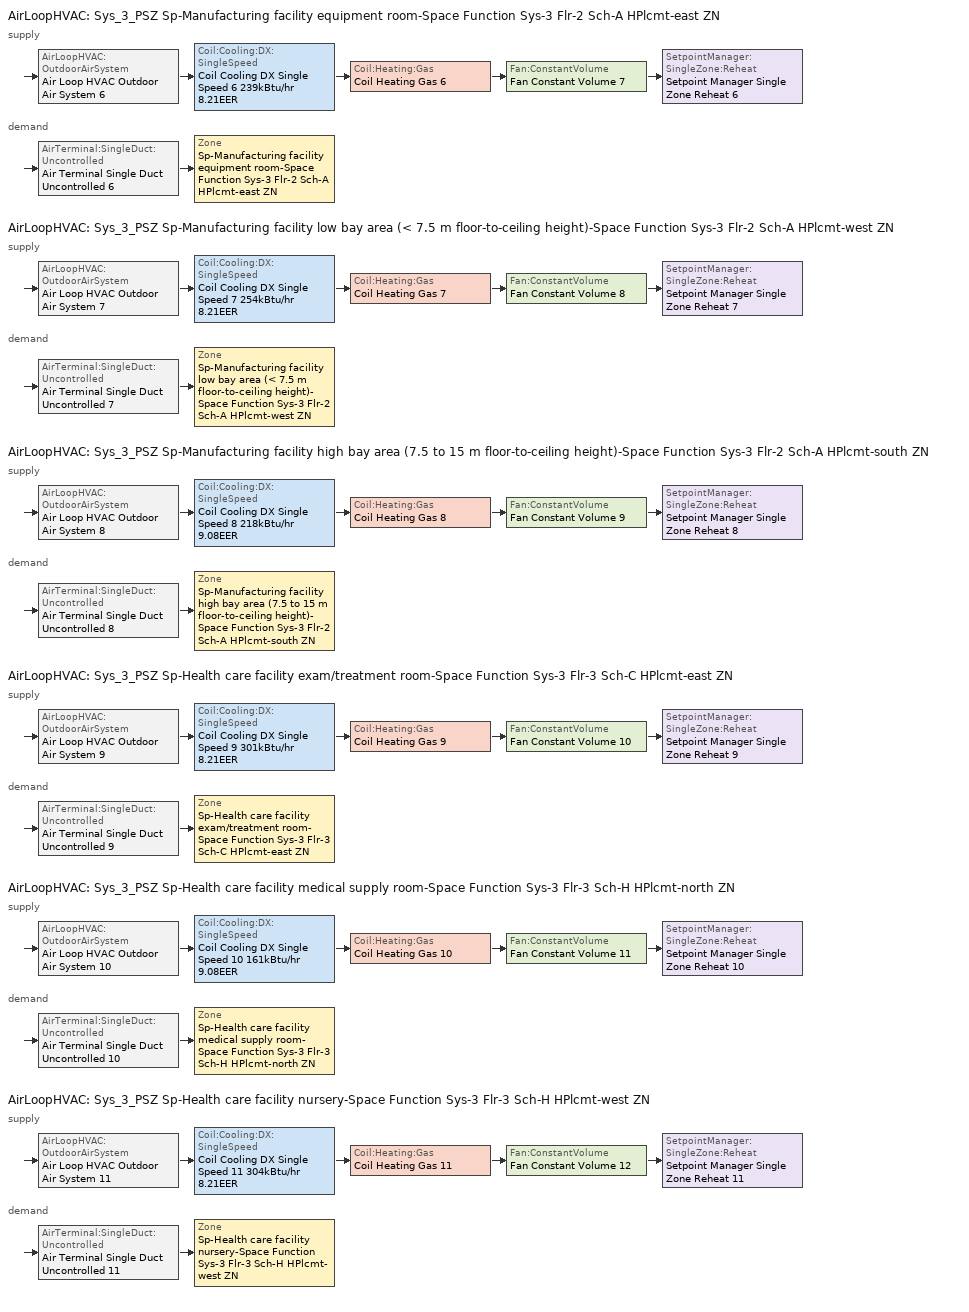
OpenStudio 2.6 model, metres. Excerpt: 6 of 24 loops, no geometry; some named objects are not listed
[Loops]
AirLoopHVAC 'Sys_3_PSZ Sp-Manufacturing facility equipment room-Space Function Sys-3 Flr-2 Sch-A HPlcmt-east ZN'
 supply: AirLoopHVAC:OutdoorAirSystem 'Air Loop HVAC Outdoor Air System 6' > Coil:Cooling:DX:SingleSpeed 'Coil Cooling DX Single Speed 6 239kBtu/hr 8.21EER' > Coil:Heating:Gas 'Coil Heating Gas 6' > Fan:ConstantVolume 'Fan Constant Volume 7' > SetpointManager:SingleZone:Reheat 'Setpoint Manager Single Zone Reheat 6'
 demand: AirTerminal:SingleDuct:Uncontrolled 'Air Terminal Single Duct Uncontrolled 6' > Zone 'Sp-Manufacturing facility equipment room-Space Function Sys-3 Flr-2 Sch-A HPlcmt-east ZN'
AirLoopHVAC 'Sys_3_PSZ Sp-Manufacturing facility low bay area (< 7.5 m floor-to-ceiling height)-Space Function Sys-3 Flr-2 Sch-A HPlcmt-west ZN'
 supply: AirLoopHVAC:OutdoorAirSystem 'Air Loop HVAC Outdoor Air System 7' > Coil:Cooling:DX:SingleSpeed 'Coil Cooling DX Single Speed 7 254kBtu/hr 8.21EER' > Coil:Heating:Gas 'Coil Heating Gas 7' > Fan:ConstantVolume 'Fan Constant Volume 8' > SetpointManager:SingleZone:Reheat 'Setpoint Manager Single Zone Reheat 7'
 demand: AirTerminal:SingleDuct:Uncontrolled 'Air Terminal Single Duct Uncontrolled 7' > Zone 'Sp-Manufacturing facility low bay area (< 7.5 m floor-to-ceiling height)-Space Function Sys-3 Flr-2 Sch-A HPlcmt-west ZN'
AirLoopHVAC 'Sys_3_PSZ Sp-Manufacturing facility high bay area (7.5 to 15 m floor-to-ceiling height)-Space Function Sys-3 Flr-2 Sch-A HPlcmt-south ZN'
 supply: AirLoopHVAC:OutdoorAirSystem 'Air Loop HVAC Outdoor Air System 8' > Coil:Cooling:DX:SingleSpeed 'Coil Cooling DX Single Speed 8 218kBtu/hr 9.08EER' > Coil:Heating:Gas 'Coil Heating Gas 8' > Fan:ConstantVolume 'Fan Constant Volume 9' > SetpointManager:SingleZone:Reheat 'Setpoint Manager Single Zone Reheat 8'
 demand: AirTerminal:SingleDuct:Uncontrolled 'Air Terminal Single Duct Uncontrolled 8' > Zone 'Sp-Manufacturing facility high bay area (7.5 to 15 m floor-to-ceiling height)-Space Function Sys-3 Flr-2 Sch-A HPlcmt-south ZN'
AirLoopHVAC 'Sys_3_PSZ Sp-Health care facility exam/treatment room-Space Function Sys-3 Flr-3 Sch-C HPlcmt-east ZN'
 supply: AirLoopHVAC:OutdoorAirSystem 'Air Loop HVAC Outdoor Air System 9' > Coil:Cooling:DX:SingleSpeed 'Coil Cooling DX Single Speed 9 301kBtu/hr 8.21EER' > Coil:Heating:Gas 'Coil Heating Gas 9' > Fan:ConstantVolume 'Fan Constant Volume 10' > SetpointManager:SingleZone:Reheat 'Setpoint Manager Single Zone Reheat 9'
 demand: AirTerminal:SingleDuct:Uncontrolled 'Air Terminal Single Duct Uncontrolled 9' > Zone 'Sp-Health care facility exam/treatment room-Space Function Sys-3 Flr-3 Sch-C HPlcmt-east ZN'
AirLoopHVAC 'Sys_3_PSZ Sp-Health care facility medical supply room-Space Function Sys-3 Flr-3 Sch-H HPlcmt-north ZN'
 supply: AirLoopHVAC:OutdoorAirSystem 'Air Loop HVAC Outdoor Air System 10' > Coil:Cooling:DX:SingleSpeed 'Coil Cooling DX Single Speed 10 161kBtu/hr 9.08EER' > Coil:Heating:Gas 'Coil Heating Gas 10' > Fan:ConstantVolume 'Fan Constant Volume 11' > SetpointManager:SingleZone:Reheat 'Setpoint Manager Single Zone Reheat 10'
 demand: AirTerminal:SingleDuct:Uncontrolled 'Air Terminal Single Duct Uncontrolled 10' > Zone 'Sp-Health care facility medical supply room-Space Function Sys-3 Flr-3 Sch-H HPlcmt-north ZN'
AirLoopHVAC 'Sys_3_PSZ Sp-Health care facility nursery-Space Function Sys-3 Flr-3 Sch-H HPlcmt-west ZN'
 supply: AirLoopHVAC:OutdoorAirSystem 'Air Loop HVAC Outdoor Air System 11' > Coil:Cooling:DX:SingleSpeed 'Coil Cooling DX Single Speed 11 304kBtu/hr 8.21EER' > Coil:Heating:Gas 'Coil Heating Gas 11' > Fan:ConstantVolume 'Fan Constant Volume 12' > SetpointManager:SingleZone:Reheat 'Setpoint Manager Single Zone Reheat 11'
 demand: AirTerminal:SingleDuct:Uncontrolled 'Air Terminal Single Duct Uncontrolled 11' > Zone 'Sp-Health care facility nursery-Space Function Sys-3 Flr-3 Sch-H HPlcmt-west ZN'
[Sizing:Zone] Zone Cooling Design Supply Air Temperature Input Method=SupplyAirTemperature; Zone Cooling Design Supply Air Temperature {C}=13; Zone Cooling Design Supply Air Temperature Difference {deltaC}=11.11; Zone Heating Design Supply Air Temperature Input Method=SupplyAirTemperature; Zone Heating Design Supply Air Temperature {C}=43; Zone Heating Design Supply Air Temperature Difference {deltaC}=11.11; Zone Cooling Design Supply Air Humidity Ratio {kg-H2O/kg-air}=0.0085; Zone Heating Design Supply Air Humidity Ratio {kg-H2O/kg-air}=0.008; Zone Heating Sizing Factor=1.3; Zone Cooling Sizing Factor=1.1; Cooling Design Air Flow Method=DesignDay; Heating Design Air Flow Method=DesignDay; Account for Dedicated Outdoor Air System=No; Dedicated Outdoor Air System Control Strategy=NeutralSupplyAir; Dedicated Outdoor Air Low Setpoint Temperature for Design {C}=autosize; Dedicated Outdoor Air High Setpoint Temperature for Design {C}=autosize
Sp-Manufacturing facility equipment room-Space Function Sys-3 Flr-2 Sch-A HPlcmt-east ZN; Sp-Manufacturing facility low bay area (< 7.5 m floor-to-ceiling height)-Space Function Sys-3 Flr-2 Sch-A HPlcmt-west ZN; Sp-Manufacturing facility high bay area (7.5 to 15 m floor-to-ceiling height)-Space Function Sys-3 Flr-2 Sch-A HPlcmt-south ZN; Sp-Health care facility exam/treatment room-Space Function Sys-3 Flr-3 Sch-C HPlcmt-east ZN; Sp-Health care facility medical supply room-Space Function Sys-3 Flr-3 Sch-H HPlcmt-north ZN; Sp-Health care facility nursery-Space Function Sys-3 Flr-3 Sch-H HPlcmt-west ZN
[Zone equipment]
Sp-Manufacturing facility equipment room-Space Function Sys-3 Flr-2 Sch-A HPlcmt-east ZN: Air Terminal Single Duct Uncontrolled 6, Zone HVAC Baseboard Convective Water 5
Sp-Manufacturing facility low bay area (< 7.5 m floor-to-ceiling height)-Space Function Sys-3 Flr-2 Sch-A HPlcmt-west ZN: Air Terminal Single Duct Uncontrolled 7, Zone HVAC Baseboard Convective Water 6
Sp-Manufacturing facility high bay area (7.5 to 15 m floor-to-ceiling height)-Space Function Sys-3 Flr-2 Sch-A HPlcmt-south ZN: Air Terminal Single Duct Uncontrolled 8, Zone HVAC Baseboard Convective Water 7
Sp-Health care facility exam/treatment room-Space Function Sys-3 Flr-3 Sch-C HPlcmt-east ZN: Air Terminal Single Duct Uncontrolled 9, Zone HVAC Baseboard Convective Water 8
Sp-Health care facility medical supply room-Space Function Sys-3 Flr-3 Sch-H HPlcmt-north ZN: Air Terminal Single Duct Uncontrolled 10, Zone HVAC Baseboard Convective Water 9
Sp-Health care facility nursery-Space Function Sys-3 Flr-3 Sch-H HPlcmt-west ZN: Air Terminal Single Duct Uncontrolled 11, Zone HVAC Baseboard Convective Water 10
[AirLoopHVAC] Design Supply Air Flow Rate {m3/s}=AutoSize
Name | Availability Schedule
Sys_3_PSZ Sp-Manufacturing facility equipment room-Space Function Sys-3 Flr-2 Sch-A HPlcmt-east ZN | Sys_3_PSZ Sp-Manufacturing facility equipment room-Space Function Sys-3 Flr-2 Sch-A HPlcmt-east ZN Occ Sch
Sys_3_PSZ Sp-Manufacturing facility low bay area (< 7.5 m floor-to-ceiling height)-Space Function Sys-3 Flr-2 Sch-A HPlcmt-west ZN | Sys_3_PSZ Sp-Manufacturing facility low bay area (< 7.5 m floor-to-ceiling height)-Space Function Sys-3 Flr-2 Sch-A HPlcmt-west ZN Occ Sch
Sys_3_PSZ Sp-Manufacturing facility high bay area (7.5 to 15 m floor-to-ceiling height)-Space Function Sys-3 Flr-2 Sch-A HPlcmt-south ZN | Sys_3_PSZ Sp-Manufacturing facility high bay area (7.5 to 15 m floor-to-ceiling height)-Space Function Sys-3 Flr-2 Sch-A HPlcmt-south ZN Occ Sch
Sys_3_PSZ Sp-Health care facility exam/treatment room-Space Function Sys-3 Flr-3 Sch-C HPlcmt-east ZN | Sys_3_PSZ Sp-Health care facility exam/treatment room-Space Function Sys-3 Flr-3 Sch-C HPlcmt-east ZN Occ Sch
Sys_3_PSZ Sp-Health care facility medical supply room-Space Function Sys-3 Flr-3 Sch-H HPlcmt-north ZN | Sys_3_PSZ Sp-Health care facility medical supply room-Space Function Sys-3 Flr-3 Sch-H HPlcmt-north ZN Occ Sch
Sys_3_PSZ Sp-Health care facility nursery-Space Function Sys-3 Flr-3 Sch-H HPlcmt-west ZN | Sys_3_PSZ Sp-Health care facility nursery-Space Function Sys-3 Flr-3 Sch-H HPlcmt-west ZN Occ Sch
[Sizing:System] Type of Load to Size On=Sensible; Design Outdoor Air Flow Rate {m3/s}=Autosize; Minimum System Air Flow Ratio=1; Preheat Design Temperature {C}=7; Preheat Design Humidity Ratio {kg-H2O/kg-Air}=0.008; Precool Design Temperature {C}=13; Precool Design Humidity Ratio {kg-H2O/kg-Air}=0.008; Central Cooling Design Supply Air Temperature {C}=13; Central Heating Design Supply Air Temperature {C}=43; Sizing Option=NonCoincident; 100% Outdoor Air in Cooling=No; 100% Outdoor Air in Heating=No; Central Cooling Design Supply Air Humidity Ratio {kg-H2O/kg-Air}=0.0085; Central Heating Design Supply Air Humidity Ratio {kg-H2O/kg-Air}=0.008; Cooling Design Air Flow Method=DesignDay; Cooling Design Air Flow Rate {m3/s}=0; Heating Design Air Flow Method=DesignDay; Heating Design Air Flow Rate {m3/s}=0; System Outdoor Air Method=ZoneSum; Zone Maximum Outdoor Air Fraction=1; Cooling Supply Air Flow Rate Per Floor Area {m3/s-m2}=0.00996765; Cooling Fraction of Autosized Cooling Supply Air Flow Rate=1; Cooling Supply Air Flow Rate Per Unit Cooling Capacity {m3/s-W}=3.94755e-05; Heating Supply Air Flow Rate Per Floor Area {m3/s-m2}=0.00996765; Heating Fraction of Autosized Heating Supply Air Flow Rate=1; Heating Fraction of Autosized Cooling Supply Air Flow Rate=1; Heating Supply Air Flow Rate Per Unit Heating Capacity {m3/s-W}=3.15882e-05; Cooling Design Capacity Method=CoolingDesignCapacity; Cooling Design Capacity {W}=autosize; Cooling Design Capacity Per Floor Area {W/m2}=234.7; Fraction of Autosized Cooling Design Capacity=1; Heating Design Capacity Method=HeatingDesignCapacity; Heating Design Capacity {W}=autosize; Heating Design Capacity Per Floor Area {W/m2}=157; Fraction of Autosized Heating Design Capacity=1; Central Cooling Capacity Control Method=OnOff
Sys_3_PSZ Sp-Manufacturing facility equipment room-Space Function Sys-3 Flr-2 Sch-A HPlcmt-east ZN; Sys_3_PSZ Sp-Manufacturing facility low bay area (< 7.5 m floor-to-ceiling height)-Space Function Sys-3 Flr-2 Sch-A HPlcmt-west ZN; Sys_3_PSZ Sp-Manufacturing facility high bay area (7.5 to 15 m floor-to-ceiling height)-Space Function Sys-3 Flr-2 Sch-A HPlcmt-south ZN; Sys_3_PSZ Sp-Health care facility exam/treatment room-Space Function Sys-3 Flr-3 Sch-C HPlcmt-east ZN; Sys_3_PSZ Sp-Health care facility medical supply room-Space Function Sys-3 Flr-3 Sch-H HPlcmt-north ZN; Sys_3_PSZ Sp-Health care facility nursery-Space Function Sys-3 Flr-3 Sch-H HPlcmt-west ZN
[Fan:ConstantVolume] Availability Schedule=Always On Discrete; Fan Efficiency=0.39975; Pressure Rise {Pa}=640; Maximum Flow Rate {m3/s}=AutoSize; Motor Efficiency=0.615
Fan Constant Volume 7; Fan Constant Volume 8; Fan Constant Volume 9; Fan Constant Volume 10; Fan Constant Volume 11; Fan Constant Volume 12
[Coil:Heating:Gas] Availability Schedule=Always On Discrete; Gas Burner Efficiency=0.81; Nominal Capacity {W}=AutoSize; Parasitic Electric Load {W}=0; Part Load Fraction Correlation Curve=FURNACE-EFFPLR-NECB2011; Parasitic Gas Load {W}=0
Coil Heating Gas 6; Coil Heating Gas 7; Coil Heating Gas 8; Coil Heating Gas 9; Coil Heating Gas 10; Coil Heating Gas 11
[Coil:Cooling:DX:SingleSpeed] Availability Schedule=Always On Discrete; Rated Total Cooling Capacity {W}=autosize; Rated Sensible Heat Ratio=autosize; Rated Air Flow Rate {m3/s}=autosize; Rated Evaporator Fan Power Per Volume Flow Rate {W/(m3/s)}=773.3; Total Cooling Capacity Function of Temperature Curve=DXCOOL-NECB2011-REF-CAPFT; Total Cooling Capacity Function of Flow Fraction Curve=DXCOOL-NECB2011-REF-CAPFFLOW; Energy Input Ratio Function of Temperature Curve=DXCOOL-NECB2011-REF-COOLEIRFT; Energy Input Ratio Function of Flow Fraction Curve=DXCOOL-NECB2011-REF-COOLEIRFFLOW; Part Load Fraction Correlation Curve=DXCOOL-NECB2011-REF-COOLPLFFPLR; Condenser Type=AirCooled; Evaporative Condenser Effectiveness=0; Evaporative Condenser Air Flow Rate {m3/s}=Autosize; Evaporative Condenser Pump Rated Power Consumption {W}=Autosize; Crankcase Heater Capacity {W}=0; Maximum Outdoor Dry-Bulb Temperature for Crankcase Heater Operation {C}=0; Basin Heater Capacity {W/K}=0; Basin Heater Setpoint Temperature {C}=10
Name | Rated COP {W/W}
Coil Cooling DX Single Speed 6 239kBtu/hr 8.21EER | 2.92897
Coil Cooling DX Single Speed 7 254kBtu/hr 8.21EER | 2.93821
Coil Cooling DX Single Speed 8 218kBtu/hr 9.08EER | 3.22443
Coil Cooling DX Single Speed 9 301kBtu/hr 8.21EER | 2.96854
Coil Cooling DX Single Speed 10 161kBtu/hr 9.08EER | 3.18394
Coil Cooling DX Single Speed 11 304kBtu/hr 8.21EER | 2.97081
[Controller:OutdoorAir] Minimum Outdoor Air Flow Rate {m3/s}=autosize; Maximum Outdoor Air Flow Rate {m3/s}=Autosize; Economizer Control Type=DifferentialEnthalpy; Economizer Control Action Type=ModulateFlow; Lockout Type=NoLockout; Minimum Limit Type=FixedMinimum; High Humidity Control=No; Heat Recovery Bypass Control Type=BypassWhenOAFlowGreaterThanMinimum
Name | Minimum Outdoor Air Schedule | Controller Mechanical Ventilation
Controller Outdoor Air 6 | Sys_3_PSZ Sp-Manufacturing facility equipment room-Space Function Sys-3 Flr-2 Sch-A HPlcmt-east ZN Occ Sch | Controller Mechanical Ventilation 6
Controller Outdoor Air 7 | Sys_3_PSZ Sp-Manufacturing facility low bay area (< 7.5 m floor-to-ceiling height)-Space Function Sys-3 Flr-2 Sch-A HPlcmt-west ZN Occ Sch | Controller Mechanical Ventilation 7
Controller Outdoor Air 8 | Sys_3_PSZ Sp-Manufacturing facility high bay area (7.5 to 15 m floor-to-ceiling height)-Space Function Sys-3 Flr-2 Sch-A HPlcmt-south ZN Occ Sch | Controller Mechanical Ventilation 8
Controller Outdoor Air 9 | Sys_3_PSZ Sp-Health care facility exam/treatment room-Space Function Sys-3 Flr-3 Sch-C HPlcmt-east ZN Occ Sch | Controller Mechanical Ventilation 9
Controller Outdoor Air 10 | Sys_3_PSZ Sp-Health care facility medical supply room-Space Function Sys-3 Flr-3 Sch-H HPlcmt-north ZN Occ Sch | Controller Mechanical Ventilation 10
Controller Outdoor Air 11 | Sys_3_PSZ Sp-Health care facility nursery-Space Function Sys-3 Flr-3 Sch-H HPlcmt-west ZN Occ Sch | Controller Mechanical Ventilation 11
[Controller:MechanicalVentilation] Availability Schedule=Always On Discrete; System Outdoor Air Method=ZoneSum
Controller Mechanical Ventilation 6; Controller Mechanical Ventilation 7; Controller Mechanical Ventilation 8; Controller Mechanical Ventilation 9; Controller Mechanical Ventilation 10; Controller Mechanical Ventilation 11
[AirLoopHVAC:OutdoorAirSystem]
Name | Controller
Air Loop HVAC Outdoor Air System 6 | Controller Outdoor Air 6
Air Loop HVAC Outdoor Air System 7 | Controller Outdoor Air 7
Air Loop HVAC Outdoor Air System 8 | Controller Outdoor Air 8
Air Loop HVAC Outdoor Air System 9 | Controller Outdoor Air 9
Air Loop HVAC Outdoor Air System 10 | Controller Outdoor Air 10
Air Loop HVAC Outdoor Air System 11 | Controller Outdoor Air 11
[SetpointManager:SingleZone:Reheat] Minimum Supply Air Temperature {C}=13; Maximum Supply Air Temperature {C}=43
Name | Control Zone
Setpoint Manager Single Zone Reheat 6 | Sp-Manufacturing facility equipment room-Space Function Sys-3 Flr-2 Sch-A HPlcmt-east ZN
Setpoint Manager Single Zone Reheat 7 | Sp-Manufacturing facility low bay area (< 7.5 m floor-to-ceiling height)-Space Function Sys-3 Flr-2 Sch-A HPlcmt-west ZN
Setpoint Manager Single Zone Reheat 8 | Sp-Manufacturing facility high bay area (7.5 to 15 m floor-to-ceiling height)-Space Function Sys-3 Flr-2 Sch-A HPlcmt-south ZN
Setpoint Manager Single Zone Reheat 9 | Sp-Health care facility exam/treatment room-Space Function Sys-3 Flr-3 Sch-C HPlcmt-east ZN
Setpoint Manager Single Zone Reheat 10 | Sp-Health care facility medical supply room-Space Function Sys-3 Flr-3 Sch-H HPlcmt-north ZN
Setpoint Manager Single Zone Reheat 11 | Sp-Health care facility nursery-Space Function Sys-3 Flr-3 Sch-H HPlcmt-west ZN
[AirTerminal:SingleDuct:Uncontrolled] Availability Schedule=Always On Discrete; Maximum Air Flow Rate {m3/s}=AutoSize
Air Terminal Single Duct Uncontrolled 6; Air Terminal Single Duct Uncontrolled 7; Air Terminal Single Duct Uncontrolled 8; Air Terminal Single Duct Uncontrolled 9; Air Terminal Single Duct Uncontrolled 10; Air Terminal Single Duct Uncontrolled 11
[HeatExchanger:AirToAir:SensibleAndLatent] Availability Schedule=Always On Discrete; Nominal Supply Air Flow Rate {m3/s}=autosize; Sensible Effectiveness at 100% Heating Air Flow=0.5; Latent Effectiveness at 100% Heating Air Flow=0.5; Sensible Effectiveness at 75% Heating Air Flow=0.5; Latent Effectiveness at 75% Heating Air Flow=0.5; Sensible Effectiveness at 100% Cooling Air Flow=0.5; Latent Effectiveness at 100% Cooling Air Flow=0.5; Sensible Effectiveness at 75% Cooling Air Flow=0.5; Latent Effectiveness at 75% Cooling Air Flow=0.5; Supply Air Outlet Temperature Control=Yes; Heat Exchanger Type=Rotary; Frost Control Type=ExhaustOnly; Threshold Temperature {C}=-23.3; Initial Defrost Time Fraction=0.167; Rate of Defrost Time Fraction Increase {1/K}=1.44; Economizer Lockout=Yes
Name | Nominal Electric Power {W}
Sys_3_PSZ Sp-Health care facility exam/treatment room-Space Function Sys-3 Flr-3 Sch-C HPlcmt-east ZN ERV; Sys_3_PSZ Sp-Health care facility medical supply room-Space Function Sys-3 Flr-3 Sch-H HPlcmt-north ZN ERV; Sys_3_PSZ Sp-Health care facility nursery-Space Function Sys-3 Flr-3 Sch-H HPlcmt-west ZN ERV; Sys_3_PSZ Sp-Health care facility nurses station-Space Function Sys-3 Flr-1 Sch-H HPlcmt-west ZN ERV; Sys_3_PSZ Sp-Health care facility patient room-Space Function Sys-3 Flr-1 Sch-H HPlcmt-north ZN ERV | 2100.26
Sys_3_PSZ Sp-Health care facility imaging room-Space Function Sys-3 Flr-4 Sch-H HPlcmt-core ZN ERV | 4150.51
Sys_3_PSZ Sp-Health care facility operating room-Space Function Sys-3 Flr-4 Sch-H HPlcmt-east ZN ERV; Sys_3_PSZ Sp-Health care facility recovery room-Space Function Sys-3 Flr-4 Sch-H HPlcmt-west ZN ERV | 6200.77
Sys_3_PSZ Sp-Health care facility physical therapy room-Space Function Sys-3 Flr-1 Sch-C HPlcmt-east ZN ERV | 3125.38
Sys_3_PSZ Sp-Manufacturing facility detailed manufacturing area-Space Function Sys-3 Flr-2 Sch-A HPlcmt-north ZN ERV; Sys_3_PSZ Sp-Manufacturing facility equipment room-Space Function Sys-3 Flr-2 Sch-A HPlcmt-east ZN ERV; Sys_3_PSZ Sp-Manufacturing facility extra high bay area (> 15 m floor-to-ceiling height)-Space Function Sys-3 Flr-4 Sch-A HPlcmt-south ZN ERV; Sys_3_PSZ Sp-Manufacturing facility high bay area (7.5 to 15 m floor-to-ceiling height)-Space Function Sys-3 Flr-2 Sch-A HPlcmt-south ZN ERV; Sys_3_PSZ Sp-Manufacturing facility low bay area (< 7.5 m floor-to-ceiling height)-Space Function Sys-3 Flr-2 Sch-A HPlcmt-west ZN ERV | 1758.55
Sys_6_VAV with Reheat ERV | 2760.89
Sys_6_VAV with Reheat 1 ERV | 9936.79
[SetpointManager:OutdoorAirPretreat] Minimum Setpoint Temperature {C}=-99; Maximum Setpoint Temperature {C}=99; Minimum Setpoint Humidity Ratio {kgWater/kgDryAir}=1e-05; Maximum Setpoint Humidity Ratio {kgWater/kgDryAir}=1
Setpoint Manager Outdoor Air Pretreat 1; Setpoint Manager Outdoor Air Pretreat 2; Setpoint Manager Outdoor Air Pretreat 3; Setpoint Manager Outdoor Air Pretreat 4; Setpoint Manager Outdoor Air Pretreat 5; Setpoint Manager Outdoor Air Pretreat 6; Setpoint Manager Outdoor Air Pretreat 7; Setpoint Manager Outdoor Air Pretreat 8; Setpoint Manager Outdoor Air Pretreat 9; Setpoint Manager Outdoor Air Pretreat 10; Setpoint Manager Outdoor Air Pretreat 11; Setpoint Manager Outdoor Air Pretreat 12; Setpoint Manager Outdoor Air Pretreat 13; Setpoint Manager Outdoor Air Pretreat 14; Setpoint Manager Outdoor Air Pretreat 15; Setpoint Manager Outdoor Air Pretreat 16; Setpoint Manager Outdoor Air Pretreat 17; Setpoint Manager Outdoor Air Pretreat 18
[AvailabilityManager:NightCycle] Control Type=CycleOnAny; Thermostat Tolerance {deltaC}=1; Cycling Run Time {s}=3600
Availability Manager Night Cycle 1; Availability Manager Night Cycle 2; Availability Manager Night Cycle 3; Availability Manager Night Cycle 4; Availability Manager Night Cycle 5; Availability Manager Night Cycle 6; Availability Manager Night Cycle 7; Availability Manager Night Cycle 8; Availability Manager Night Cycle 9; Availability Manager Night Cycle 10; Availability Manager Night Cycle 11; Availability Manager Night Cycle 12; Availability Manager Night Cycle 13; Availability Manager Night Cycle 14; Availability Manager Night Cycle 15; Availability Manager Night Cycle 16; Availability Manager Night Cycle 17; Availability Manager Night Cycle 18
[Schedule:Ruleset]
Name | Default Day Schedule | Summer Design Day Schedule | Winter Design Day Schedule
Sys_3_PSZ Sp-Health care facility exam/treatment room-Space Function Sys-3 Flr-3 Sch-C HPlcmt-east ZN Occ Sch | Sys_3_PSZ Sp-Health care facility exam/treatment room-Space Function Sys-3 Flr-3 Sch-C HPlcmt-east ZN Occ Sch Default | Sys_3_PSZ Sp-Health care facility exam/treatment room-Space Function Sys-3 Flr-3 Sch-C HPlcmt-east ZN Occ Sch Summer Design Day | Sys_3_PSZ Sp-Health care facility exam/treatment room-Space Function Sys-3 Flr-3 Sch-C HPlcmt-east ZN Occ Sch Winter Design Day
Sys_3_PSZ Sp-Health care facility medical supply room-Space Function Sys-3 Flr-3 Sch-H HPlcmt-north ZN Occ Sch | Sys_3_PSZ Sp-Health care facility medical supply room-Space Function Sys-3 Flr-3 Sch-H HPlcmt-north ZN Occ Sch Default | Sys_3_PSZ Sp-Health care facility medical supply room-Space Function Sys-3 Flr-3 Sch-H HPlcmt-north ZN Occ Sch Summer Design Day | Sys_3_PSZ Sp-Health care facility medical supply room-Space Function Sys-3 Flr-3 Sch-H HPlcmt-north ZN Occ Sch Winter Design Day
Sys_3_PSZ Sp-Health care facility nursery-Space Function Sys-3 Flr-3 Sch-H HPlcmt-west ZN Occ Sch | Sys_3_PSZ Sp-Health care facility nursery-Space Function Sys-3 Flr-3 Sch-H HPlcmt-west ZN Occ Sch Default | Sys_3_PSZ Sp-Health care facility nursery-Space Function Sys-3 Flr-3 Sch-H HPlcmt-west ZN Occ Sch Summer Design Day | Sys_3_PSZ Sp-Health care facility nursery-Space Function Sys-3 Flr-3 Sch-H HPlcmt-west ZN Occ Sch Winter Design Day
Sys_3_PSZ Sp-Manufacturing facility equipment room-Space Function Sys-3 Flr-2 Sch-A HPlcmt-east ZN Occ Sch | Sys_3_PSZ Sp-Manufacturing facility equipment room-Space Function Sys-3 Flr-2 Sch-A HPlcmt-east ZN Occ Sch Default | Sys_3_PSZ Sp-Manufacturing facility equipment room-Space Function Sys-3 Flr-2 Sch-A HPlcmt-east ZN Occ Sch Summer Design Day | Sys_3_PSZ Sp-Manufacturing facility equipment room-Space Function Sys-3 Flr-2 Sch-A HPlcmt-east ZN Occ Sch Winter Design Day
Sys_3_PSZ Sp-Manufacturing facility high bay area (7.5 to 15 m floor-to-ceiling height)-Space Function Sys-3 Flr-2 Sch-A HPlcmt-south ZN Occ Sch | Sys_3_PSZ Sp-Manufacturing facility high bay area (7.5 to 15 m floor-to-ceiling height)-Space Function Sys-3 Flr-2 Sch-A HPlcmt-south ZN Occ Sch Default | Sys_3_PSZ Sp-Manufacturing facility high bay area (7.5 to 15 m floor-to-ceiling height)-Space Function Sys-3 Flr-2 Sch-A HPlcmt-south ZN Occ Sch Summer Design Day | Sys_3_PSZ Sp-Manufacturing facility high bay area (7.5 to 15 m floor-to-ceiling height)-Space Function Sys-3 Flr-2 Sch-A HPlcmt-south ZN Occ Sch Winter Design Day
Sys_3_PSZ Sp-Manufacturing facility low bay area (< 7.5 m floor-to-ceiling height)-Space Function Sys-3 Flr-2 Sch-A HPlcmt-west ZN Occ Sch | Sys_3_PSZ Sp-Manufacturing facility low bay area (< 7.5 m floor-to-ceiling height)-Space Function Sys-3 Flr-2 Sch-A HPlcmt-west ZN Occ Sch Default | Sys_3_PSZ Sp-Manufacturing facility low bay area (< 7.5 m floor-to-ceiling height)-Space Function Sys-3 Flr-2 Sch-A HPlcmt-west ZN Occ Sch Summer Design Day | Sys_3_PSZ Sp-Manufacturing facility low bay area (< 7.5 m floor-to-ceiling height)-Space Function Sys-3 Flr-2 Sch-A HPlcmt-west ZN Occ Sch Winter Design Day
[Schedule:Day]
Sys_3_PSZ Sp-Health care facility exam/treatment room-Space Function Sys-3 Flr-3 Sch-C HPlcmt-east ZN Occ Sch Default; Sys_3_PSZ Sp-Health care facility exam/treatment room-Space Function Sys-3 Flr-3 Sch-C HPlcmt-east ZN Occ Sch Winter Design Day; Sys_3_PSZ Sp-Health care facility exam/treatment room-Space Function Sys-3 Flr-3 Sch-C HPlcmt-east ZN Occ Sch Summer Design Day; Sys_3_PSZ Sp-Health care facility medical supply room-Space Function Sys-3 Flr-3 Sch-H HPlcmt-north ZN Occ Sch Default; Sys_3_PSZ Sp-Health care facility medical supply room-Space Function Sys-3 Flr-3 Sch-H HPlcmt-north ZN Occ Sch Winter Design Day; Sys_3_PSZ Sp-Health care facility medical supply room-Space Function Sys-3 Flr-3 Sch-H HPlcmt-north ZN Occ Sch Summer Design Day; Sys_3_PSZ Sp-Health care facility medical supply room-Space Function Sys-3 Flr-3 Sch-H HPlcmt-north ZN Occ Sch Monday; Sys_3_PSZ Sp-Health care facility medical supply room-Space Function Sys-3 Flr-3 Sch-H HPlcmt-north ZN Occ Sch Tuesday; Sys_3_PSZ Sp-Health care facility medical supply room-Space Function Sys-3 Flr-3 Sch-H HPlcmt-north ZN Occ Sch Wednesday; Sys_3_PSZ Sp-Health care facility medical supply room-Space Function Sys-3 Flr-3 Sch-H HPlcmt-north ZN Occ Sch Thursday; Sys_3_PSZ Sp-Health care facility medical supply room-Space Function Sys-3 Flr-3 Sch-H HPlcmt-north ZN Occ Sch Friday; Sys_3_PSZ Sp-Health care facility medical supply room-Space Function Sys-3 Flr-3 Sch-H HPlcmt-north ZN Occ Sch Saturday; Sys_3_PSZ Sp-Health care facility medical supply room-Space Function Sys-3 Flr-3 Sch-H HPlcmt-north ZN Occ Sch Sunday; Sys_3_PSZ Sp-Health care facility nursery-Space Function Sys-3 Flr-3 Sch-H HPlcmt-west ZN Occ Sch Default; Sys_3_PSZ Sp-Health care facility nursery-Space Function Sys-3 Flr-3 Sch-H HPlcmt-west ZN Occ Sch Winter Design Day; Sys_3_PSZ Sp-Health care facility nursery-Space Function Sys-3 Flr-3 Sch-H HPlcmt-west ZN Occ Sch Summer Design Day; Sys_3_PSZ Sp-Health care facility nursery-Space Function Sys-3 Flr-3 Sch-H HPlcmt-west ZN Occ Sch Monday; Sys_3_PSZ Sp-Health care facility nursery-Space Function Sys-3 Flr-3 Sch-H HPlcmt-west ZN Occ Sch Tuesday; Sys_3_PSZ Sp-Health care facility nursery-Space Function Sys-3 Flr-3 Sch-H HPlcmt-west ZN Occ Sch Wednesday; Sys_3_PSZ Sp-Health care facility nursery-Space Function Sys-3 Flr-3 Sch-H HPlcmt-west ZN Occ Sch Thursday; Sys_3_PSZ Sp-Health care facility nursery-Space Function Sys-3 Flr-3 Sch-H HPlcmt-west ZN Occ Sch Friday; Sys_3_PSZ Sp-Health care facility nursery-Space Function Sys-3 Flr-3 Sch-H HPlcmt-west ZN Occ Sch Saturday; Sys_3_PSZ Sp-Health care facility nursery-Space Function Sys-3 Flr-3 Sch-H HPlcmt-west ZN Occ Sch Sunday; Sys_3_PSZ Sp-Manufacturing facility equipment room-Space Function Sys-3 Flr-2 Sch-A HPlcmt-east ZN Occ Sch Default; Sys_3_PSZ Sp-Manufacturing facility equipment room-Space Function Sys-3 Flr-2 Sch-A HPlcmt-east ZN Occ Sch Winter Design Day; Sys_3_PSZ Sp-Manufacturing facility equipment room-Space Function Sys-3 Flr-2 Sch-A HPlcmt-east ZN Occ Sch Summer Design Day; Sys_3_PSZ Sp-Manufacturing facility high bay area (7.5 to 15 m floor-to-ceiling height)-Space Function Sys-3 Flr-2 Sch-A HPlcmt-south ZN Occ Sch Default; Sys_3_PSZ Sp-Manufacturing facility high bay area (7.5 to 15 m floor-to-ceiling height)-Space Function Sys-3 Flr-2 Sch-A HPlcmt-south ZN Occ Sch Winter Design Day; Sys_3_PSZ Sp-Manufacturing facility high bay area (7.5 to 15 m floor-to-ceiling height)-Space Function Sys-3 Flr-2 Sch-A HPlcmt-south ZN Occ Sch Summer Design Day; Sys_3_PSZ Sp-Manufacturing facility low bay area (< 7.5 m floor-to-ceiling height)-Space Function Sys-3 Flr-2 Sch-A HPlcmt-west ZN Occ Sch Default; Sys_3_PSZ Sp-Manufacturing facility low bay area (< 7.5 m floor-to-ceiling height)-Space Function Sys-3 Flr-2 Sch-A HPlcmt-west ZN Occ Sch Winter Design Day; Sys_3_PSZ Sp-Manufacturing facility low bay area (< 7.5 m floor-to-ceiling height)-Space Function Sys-3 Flr-2 Sch-A HPlcmt-west ZN Occ Sch Summer Design Day: 24, 0, 1
Sys_3_PSZ Sp-Health care facility exam/treatment room-Space Function Sys-3 Flr-3 Sch-C HPlcmt-east ZN Occ Sch Monday; Sys_3_PSZ Sp-Health care facility exam/treatment room-Space Function Sys-3 Flr-3 Sch-C HPlcmt-east ZN Occ Sch Tuesday; Sys_3_PSZ Sp-Health care facility exam/treatment room-Space Function Sys-3 Flr-3 Sch-C HPlcmt-east ZN Occ Sch Wednesday; Sys_3_PSZ Sp-Health care facility exam/treatment room-Space Function Sys-3 Flr-3 Sch-C HPlcmt-east ZN Occ Sch Thursday; Sys_3_PSZ Sp-Health care facility exam/treatment room-Space Function Sys-3 Flr-3 Sch-C HPlcmt-east ZN Occ Sch Friday; Sys_3_PSZ Sp-Health care facility exam/treatment room-Space Function Sys-3 Flr-3 Sch-C HPlcmt-east ZN Occ Sch Saturday: 9, 0, 0, 21, 0, 1, 24, 0, 0
Sys_3_PSZ Sp-Health care facility exam/treatment room-Space Function Sys-3 Flr-3 Sch-C HPlcmt-east ZN Occ Sch Sunday: 9, 0, 0, 19, 0, 1, 24, 0, 0
Sys_3_PSZ Sp-Manufacturing facility equipment room-Space Function Sys-3 Flr-2 Sch-A HPlcmt-east ZN Occ Sch Monday; Sys_3_PSZ Sp-Manufacturing facility equipment room-Space Function Sys-3 Flr-2 Sch-A HPlcmt-east ZN Occ Sch Tuesday; Sys_3_PSZ Sp-Manufacturing facility equipment room-Space Function Sys-3 Flr-2 Sch-A HPlcmt-east ZN Occ Sch Wednesday; Sys_3_PSZ Sp-Manufacturing facility equipment room-Space Function Sys-3 Flr-2 Sch-A HPlcmt-east ZN Occ Sch Thursday; Sys_3_PSZ Sp-Manufacturing facility equipment room-Space Function Sys-3 Flr-2 Sch-A HPlcmt-east ZN Occ Sch Friday; Sys_3_PSZ Sp-Manufacturing facility high bay area (7.5 to 15 m floor-to-ceiling height)-Space Function Sys-3 Flr-2 Sch-A HPlcmt-south ZN Occ Sch Monday; Sys_3_PSZ Sp-Manufacturing facility high bay area (7.5 to 15 m floor-to-ceiling height)-Space Function Sys-3 Flr-2 Sch-A HPlcmt-south ZN Occ Sch Tuesday; Sys_3_PSZ Sp-Manufacturing facility high bay area (7.5 to 15 m floor-to-ceiling height)-Space Function Sys-3 Flr-2 Sch-A HPlcmt-south ZN Occ Sch Wednesday; Sys_3_PSZ Sp-Manufacturing facility high bay area (7.5 to 15 m floor-to-ceiling height)-Space Function Sys-3 Flr-2 Sch-A HPlcmt-south ZN Occ Sch Thursday; Sys_3_PSZ Sp-Manufacturing facility high bay area (7.5 to 15 m floor-to-ceiling height)-Space Function Sys-3 Flr-2 Sch-A HPlcmt-south ZN Occ Sch Friday; Sys_3_PSZ Sp-Manufacturing facility low bay area (< 7.5 m floor-to-ceiling height)-Space Function Sys-3 Flr-2 Sch-A HPlcmt-west ZN Occ Sch Monday; Sys_3_PSZ Sp-Manufacturing facility low bay area (< 7.5 m floor-to-ceiling height)-Space Function Sys-3 Flr-2 Sch-A HPlcmt-west ZN Occ Sch Tuesday; Sys_3_PSZ Sp-Manufacturing facility low bay area (< 7.5 m floor-to-ceiling height)-Space Function Sys-3 Flr-2 Sch-A HPlcmt-west ZN Occ Sch Wednesday; Sys_3_PSZ Sp-Manufacturing facility low bay area (< 7.5 m floor-to-ceiling height)-Space Function Sys-3 Flr-2 Sch-A HPlcmt-west ZN Occ Sch Thursday; Sys_3_PSZ Sp-Manufacturing facility low bay area (< 7.5 m floor-to-ceiling height)-Space Function Sys-3 Flr-2 Sch-A HPlcmt-west ZN Occ Sch Friday: 8, 0, 0, 19, 0, 1, 24, 0, 0
Sys_3_PSZ Sp-Manufacturing facility equipment room-Space Function Sys-3 Flr-2 Sch-A HPlcmt-east ZN Occ Sch Saturday; Sys_3_PSZ Sp-Manufacturing facility equipment room-Space Function Sys-3 Flr-2 Sch-A HPlcmt-east ZN Occ Sch Sunday; Sys_3_PSZ Sp-Manufacturing facility high bay area (7.5 to 15 m floor-to-ceiling height)-Space Function Sys-3 Flr-2 Sch-A HPlcmt-south ZN Occ Sch Saturday; Sys_3_PSZ Sp-Manufacturing facility high bay area (7.5 to 15 m floor-to-ceiling height)-Space Function Sys-3 Flr-2 Sch-A HPlcmt-south ZN Occ Sch Sunday; Sys_3_PSZ Sp-Manufacturing facility low bay area (< 7.5 m floor-to-ceiling height)-Space Function Sys-3 Flr-2 Sch-A HPlcmt-west ZN Occ Sch Saturday; Sys_3_PSZ Sp-Manufacturing facility low bay area (< 7.5 m floor-to-ceiling height)-Space Function Sys-3 Flr-2 Sch-A HPlcmt-west ZN Occ Sch Sunday: 24, 0, 0
[Schedule:Rule] Date Specification Type=DateRange; Start Month=1; Start Day=1; End Month=12
Name | Schedule Ruleset | Rule Order | Day Schedule | Apply Monday | End Day | Apply Tuesday | Apply Wednesday | Apply Thursday | Apply Friday | Apply Saturday | Apply Sunday
Sys_3_PSZ Sp-Health care facility exam/treatment room-Space Function Sys-3 Flr-3 Sch-C HPlcmt-east ZN Occ Sch Monday Rule | Sys_3_PSZ Sp-Health care facility exam/treatment room-Space Function Sys-3 Flr-3 Sch-C HPlcmt-east ZN Occ Sch | 6 | Sys_3_PSZ Sp-Health care facility exam/treatment room-Space Function Sys-3 Flr-3 Sch-C HPlcmt-east ZN Occ Sch Monday | Yes | 25
Sys_3_PSZ Sp-Health care facility exam/treatment room-Space Function Sys-3 Flr-3 Sch-C HPlcmt-east ZN Occ Sch Tuesday Rule | Sys_3_PSZ Sp-Health care facility exam/treatment room-Space Function Sys-3 Flr-3 Sch-C HPlcmt-east ZN Occ Sch | 5 | Sys_3_PSZ Sp-Health care facility exam/treatment room-Space Function Sys-3 Flr-3 Sch-C HPlcmt-east ZN Occ Sch Tuesday |  | 26 | Yes
Sys_3_PSZ Sp-Health care facility exam/treatment room-Space Function Sys-3 Flr-3 Sch-C HPlcmt-east ZN Occ Sch Wednesday Rule | Sys_3_PSZ Sp-Health care facility exam/treatment room-Space Function Sys-3 Flr-3 Sch-C HPlcmt-east ZN Occ Sch | 4 | Sys_3_PSZ Sp-Health care facility exam/treatment room-Space Function Sys-3 Flr-3 Sch-C HPlcmt-east ZN Occ Sch Wednesday |  | 27 |  | Yes
Sys_3_PSZ Sp-Health care facility exam/treatment room-Space Function Sys-3 Flr-3 Sch-C HPlcmt-east ZN Occ Sch Thursday Rule | Sys_3_PSZ Sp-Health care facility exam/treatment room-Space Function Sys-3 Flr-3 Sch-C HPlcmt-east ZN Occ Sch | 3 | Sys_3_PSZ Sp-Health care facility exam/treatment room-Space Function Sys-3 Flr-3 Sch-C HPlcmt-east ZN Occ Sch Thursday |  | 28 |  |  | Yes
Sys_3_PSZ Sp-Health care facility exam/treatment room-Space Function Sys-3 Flr-3 Sch-C HPlcmt-east ZN Occ Sch Friday Rule | Sys_3_PSZ Sp-Health care facility exam/treatment room-Space Function Sys-3 Flr-3 Sch-C HPlcmt-east ZN Occ Sch | 2 | Sys_3_PSZ Sp-Health care facility exam/treatment room-Space Function Sys-3 Flr-3 Sch-C HPlcmt-east ZN Occ Sch Friday |  | 29 |  |  |  | Yes
Sys_3_PSZ Sp-Health care facility exam/treatment room-Space Function Sys-3 Flr-3 Sch-C HPlcmt-east ZN Occ Sch Saturday Rule | Sys_3_PSZ Sp-Health care facility exam/treatment room-Space Function Sys-3 Flr-3 Sch-C HPlcmt-east ZN Occ Sch | 1 | Sys_3_PSZ Sp-Health care facility exam/treatment room-Space Function Sys-3 Flr-3 Sch-C HPlcmt-east ZN Occ Sch Saturday |  | 30 |  |  |  |  | Yes
Sys_3_PSZ Sp-Health care facility exam/treatment room-Space Function Sys-3 Flr-3 Sch-C HPlcmt-east ZN Occ Sch Sunday Rule | Sys_3_PSZ Sp-Health care facility exam/treatment room-Space Function Sys-3 Flr-3 Sch-C HPlcmt-east ZN Occ Sch | 0 | Sys_3_PSZ Sp-Health care facility exam/treatment room-Space Function Sys-3 Flr-3 Sch-C HPlcmt-east ZN Occ Sch Sunday |  | 31 |  |  |  |  |  | Yes
Sys_3_PSZ Sp-Health care facility medical supply room-Space Function Sys-3 Flr-3 Sch-H HPlcmt-north ZN Occ Sch Monday Rule | Sys_3_PSZ Sp-Health care facility medical supply room-Space Function Sys-3 Flr-3 Sch-H HPlcmt-north ZN Occ Sch | 6 | Sys_3_PSZ Sp-Health care facility medical supply room-Space Function Sys-3 Flr-3 Sch-H HPlcmt-north ZN Occ Sch Monday | Yes | 25
Sys_3_PSZ Sp-Health care facility medical supply room-Space Function Sys-3 Flr-3 Sch-H HPlcmt-north ZN Occ Sch Tuesday Rule | Sys_3_PSZ Sp-Health care facility medical supply room-Space Function Sys-3 Flr-3 Sch-H HPlcmt-north ZN Occ Sch | 5 | Sys_3_PSZ Sp-Health care facility medical supply room-Space Function Sys-3 Flr-3 Sch-H HPlcmt-north ZN Occ Sch Tuesday |  | 26 | Yes
Sys_3_PSZ Sp-Health care facility medical supply room-Space Function Sys-3 Flr-3 Sch-H HPlcmt-north ZN Occ Sch Wednesday Rule | Sys_3_PSZ Sp-Health care facility medical supply room-Space Function Sys-3 Flr-3 Sch-H HPlcmt-north ZN Occ Sch | 4 | Sys_3_PSZ Sp-Health care facility medical supply room-Space Function Sys-3 Flr-3 Sch-H HPlcmt-north ZN Occ Sch Wednesday |  | 27 |  | Yes
Sys_3_PSZ Sp-Health care facility medical supply room-Space Function Sys-3 Flr-3 Sch-H HPlcmt-north ZN Occ Sch Thursday Rule | Sys_3_PSZ Sp-Health care facility medical supply room-Space Function Sys-3 Flr-3 Sch-H HPlcmt-north ZN Occ Sch | 3 | Sys_3_PSZ Sp-Health care facility medical supply room-Space Function Sys-3 Flr-3 Sch-H HPlcmt-north ZN Occ Sch Thursday |  | 28 |  |  | Yes
Sys_3_PSZ Sp-Health care facility medical supply room-Space Function Sys-3 Flr-3 Sch-H HPlcmt-north ZN Occ Sch Friday Rule | Sys_3_PSZ Sp-Health care facility medical supply room-Space Function Sys-3 Flr-3 Sch-H HPlcmt-north ZN Occ Sch | 2 | Sys_3_PSZ Sp-Health care facility medical supply room-Space Function Sys-3 Flr-3 Sch-H HPlcmt-north ZN Occ Sch Friday |  | 29 |  |  |  | Yes
Sys_3_PSZ Sp-Health care facility medical supply room-Space Function Sys-3 Flr-3 Sch-H HPlcmt-north ZN Occ Sch Saturday Rule | Sys_3_PSZ Sp-Health care facility medical supply room-Space Function Sys-3 Flr-3 Sch-H HPlcmt-north ZN Occ Sch | 1 | Sys_3_PSZ Sp-Health care facility medical supply room-Space Function Sys-3 Flr-3 Sch-H HPlcmt-north ZN Occ Sch Saturday |  | 30 |  |  |  |  | Yes
Sys_3_PSZ Sp-Health care facility medical supply room-Space Function Sys-3 Flr-3 Sch-H HPlcmt-north ZN Occ Sch Sunday Rule | Sys_3_PSZ Sp-Health care facility medical supply room-Space Function Sys-3 Flr-3 Sch-H HPlcmt-north ZN Occ Sch | 0 | Sys_3_PSZ Sp-Health care facility medical supply room-Space Function Sys-3 Flr-3 Sch-H HPlcmt-north ZN Occ Sch Sunday |  | 31 |  |  |  |  |  | Yes
Sys_3_PSZ Sp-Health care facility nursery-Space Function Sys-3 Flr-3 Sch-H HPlcmt-west ZN Occ Sch Monday Rule | Sys_3_PSZ Sp-Health care facility nursery-Space Function Sys-3 Flr-3 Sch-H HPlcmt-west ZN Occ Sch | 6 | Sys_3_PSZ Sp-Health care facility nursery-Space Function Sys-3 Flr-3 Sch-H HPlcmt-west ZN Occ Sch Monday | Yes | 25
Sys_3_PSZ Sp-Health care facility nursery-Space Function Sys-3 Flr-3 Sch-H HPlcmt-west ZN Occ Sch Tuesday Rule | Sys_3_PSZ Sp-Health care facility nursery-Space Function Sys-3 Flr-3 Sch-H HPlcmt-west ZN Occ Sch | 5 | Sys_3_PSZ Sp-Health care facility nursery-Space Function Sys-3 Flr-3 Sch-H HPlcmt-west ZN Occ Sch Tuesday |  | 26 | Yes
Sys_3_PSZ Sp-Health care facility nursery-Space Function Sys-3 Flr-3 Sch-H HPlcmt-west ZN Occ Sch Wednesday Rule | Sys_3_PSZ Sp-Health care facility nursery-Space Function Sys-3 Flr-3 Sch-H HPlcmt-west ZN Occ Sch | 4 | Sys_3_PSZ Sp-Health care facility nursery-Space Function Sys-3 Flr-3 Sch-H HPlcmt-west ZN Occ Sch Wednesday |  | 27 |  | Yes
Sys_3_PSZ Sp-Health care facility nursery-Space Function Sys-3 Flr-3 Sch-H HPlcmt-west ZN Occ Sch Thursday Rule | Sys_3_PSZ Sp-Health care facility nursery-Space Function Sys-3 Flr-3 Sch-H HPlcmt-west ZN Occ Sch | 3 | Sys_3_PSZ Sp-Health care facility nursery-Space Function Sys-3 Flr-3 Sch-H HPlcmt-west ZN Occ Sch Thursday |  | 28 |  |  | Yes
Sys_3_PSZ Sp-Health care facility nursery-Space Function Sys-3 Flr-3 Sch-H HPlcmt-west ZN Occ Sch Friday Rule | Sys_3_PSZ Sp-Health care facility nursery-Space Function Sys-3 Flr-3 Sch-H HPlcmt-west ZN Occ Sch | 2 | Sys_3_PSZ Sp-Health care facility nursery-Space Function Sys-3 Flr-3 Sch-H HPlcmt-west ZN Occ Sch Friday |  | 29 |  |  |  | Yes
Sys_3_PSZ Sp-Health care facility nursery-Space Function Sys-3 Flr-3 Sch-H HPlcmt-west ZN Occ Sch Saturday Rule | Sys_3_PSZ Sp-Health care facility nursery-Space Function Sys-3 Flr-3 Sch-H HPlcmt-west ZN Occ Sch | 1 | Sys_3_PSZ Sp-Health care facility nursery-Space Function Sys-3 Flr-3 Sch-H HPlcmt-west ZN Occ Sch Saturday |  | 30 |  |  |  |  | Yes
Sys_3_PSZ Sp-Health care facility nursery-Space Function Sys-3 Flr-3 Sch-H HPlcmt-west ZN Occ Sch Sunday Rule | Sys_3_PSZ Sp-Health care facility nursery-Space Function Sys-3 Flr-3 Sch-H HPlcmt-west ZN Occ Sch | 0 | Sys_3_PSZ Sp-Health care facility nursery-Space Function Sys-3 Flr-3 Sch-H HPlcmt-west ZN Occ Sch Sunday |  | 31 |  |  |  |  |  | Yes
Sys_3_PSZ Sp-Manufacturing facility equipment room-Space Function Sys-3 Flr-2 Sch-A HPlcmt-east ZN Occ Sch Monday Rule | Sys_3_PSZ Sp-Manufacturing facility equipment room-Space Function Sys-3 Flr-2 Sch-A HPlcmt-east ZN Occ Sch | 6 | Sys_3_PSZ Sp-Manufacturing facility equipment room-Space Function Sys-3 Flr-2 Sch-A HPlcmt-east ZN Occ Sch Monday | Yes | 25
Sys_3_PSZ Sp-Manufacturing facility equipment room-Space Function Sys-3 Flr-2 Sch-A HPlcmt-east ZN Occ Sch Tuesday Rule | Sys_3_PSZ Sp-Manufacturing facility equipment room-Space Function Sys-3 Flr-2 Sch-A HPlcmt-east ZN Occ Sch | 5 | Sys_3_PSZ Sp-Manufacturing facility equipment room-Space Function Sys-3 Flr-2 Sch-A HPlcmt-east ZN Occ Sch Tuesday |  | 26 | Yes
Sys_3_PSZ Sp-Manufacturing facility equipment room-Space Function Sys-3 Flr-2 Sch-A HPlcmt-east ZN Occ Sch Wednesday Rule | Sys_3_PSZ Sp-Manufacturing facility equipment room-Space Function Sys-3 Flr-2 Sch-A HPlcmt-east ZN Occ Sch | 4 | Sys_3_PSZ Sp-Manufacturing facility equipment room-Space Function Sys-3 Flr-2 Sch-A HPlcmt-east ZN Occ Sch Wednesday |  | 27 |  | Yes
Sys_3_PSZ Sp-Manufacturing facility equipment room-Space Function Sys-3 Flr-2 Sch-A HPlcmt-east ZN Occ Sch Thursday Rule | Sys_3_PSZ Sp-Manufacturing facility equipment room-Space Function Sys-3 Flr-2 Sch-A HPlcmt-east ZN Occ Sch | 3 | Sys_3_PSZ Sp-Manufacturing facility equipment room-Space Function Sys-3 Flr-2 Sch-A HPlcmt-east ZN Occ Sch Thursday |  | 28 |  |  | Yes
Sys_3_PSZ Sp-Manufacturing facility equipment room-Space Function Sys-3 Flr-2 Sch-A HPlcmt-east ZN Occ Sch Friday Rule | Sys_3_PSZ Sp-Manufacturing facility equipment room-Space Function Sys-3 Flr-2 Sch-A HPlcmt-east ZN Occ Sch | 2 | Sys_3_PSZ Sp-Manufacturing facility equipment room-Space Function Sys-3 Flr-2 Sch-A HPlcmt-east ZN Occ Sch Friday |  | 29 |  |  |  | Yes
Sys_3_PSZ Sp-Manufacturing facility equipment room-Space Function Sys-3 Flr-2 Sch-A HPlcmt-east ZN Occ Sch Saturday Rule | Sys_3_PSZ Sp-Manufacturing facility equipment room-Space Function Sys-3 Flr-2 Sch-A HPlcmt-east ZN Occ Sch | 1 | Sys_3_PSZ Sp-Manufacturing facility equipment room-Space Function Sys-3 Flr-2 Sch-A HPlcmt-east ZN Occ Sch Saturday |  | 30 |  |  |  |  | Yes
Sys_3_PSZ Sp-Manufacturing facility equipment room-Space Function Sys-3 Flr-2 Sch-A HPlcmt-east ZN Occ Sch Sunday Rule | Sys_3_PSZ Sp-Manufacturing facility equipment room-Space Function Sys-3 Flr-2 Sch-A HPlcmt-east ZN Occ Sch | 0 | Sys_3_PSZ Sp-Manufacturing facility equipment room-Space Function Sys-3 Flr-2 Sch-A HPlcmt-east ZN Occ Sch Sunday |  | 31 |  |  |  |  |  | Yes
Sys_3_PSZ Sp-Manufacturing facility high bay area (7.5 to 15 m floor-to-ceiling height)-Space Function Sys-3 Flr-2 Sch-A HPlcmt-south ZN Occ Sch Monday Rule | Sys_3_PSZ Sp-Manufacturing facility high bay area (7.5 to 15 m floor-to-ceiling height)-Space Function Sys-3 Flr-2 Sch-A HPlcmt-south ZN Occ Sch | 6 | Sys_3_PSZ Sp-Manufacturing facility high bay area (7.5 to 15 m floor-to-ceiling height)-Space Function Sys-3 Flr-2 Sch-A HPlcmt-south ZN Occ Sch Monday | Yes | 25
Sys_3_PSZ Sp-Manufacturing facility high bay area (7.5 to 15 m floor-to-ceiling height)-Space Function Sys-3 Flr-2 Sch-A HPlcmt-south ZN Occ Sch Tuesday Rule | Sys_3_PSZ Sp-Manufacturing facility high bay area (7.5 to 15 m floor-to-ceiling height)-Space Function Sys-3 Flr-2 Sch-A HPlcmt-south ZN Occ Sch | 5 | Sys_3_PSZ Sp-Manufacturing facility high bay area (7.5 to 15 m floor-to-ceiling height)-Space Function Sys-3 Flr-2 Sch-A HPlcmt-south ZN Occ Sch Tuesday |  | 26 | Yes
Sys_3_PSZ Sp-Manufacturing facility high bay area (7.5 to 15 m floor-to-ceiling height)-Space Function Sys-3 Flr-2 Sch-A HPlcmt-south ZN Occ Sch Wednesday Rule | Sys_3_PSZ Sp-Manufacturing facility high bay area (7.5 to 15 m floor-to-ceiling height)-Space Function Sys-3 Flr-2 Sch-A HPlcmt-south ZN Occ Sch | 4 | Sys_3_PSZ Sp-Manufacturing facility high bay area (7.5 to 15 m floor-to-ceiling height)-Space Function Sys-3 Flr-2 Sch-A HPlcmt-south ZN Occ Sch Wednesday |  | 27 |  | Yes
Sys_3_PSZ Sp-Manufacturing facility high bay area (7.5 to 15 m floor-to-ceiling height)-Space Function Sys-3 Flr-2 Sch-A HPlcmt-south ZN Occ Sch Thursday Rule | Sys_3_PSZ Sp-Manufacturing facility high bay area (7.5 to 15 m floor-to-ceiling height)-Space Function Sys-3 Flr-2 Sch-A HPlcmt-south ZN Occ Sch | 3 | Sys_3_PSZ Sp-Manufacturing facility high bay area (7.5 to 15 m floor-to-ceiling height)-Space Function Sys-3 Flr-2 Sch-A HPlcmt-south ZN Occ Sch Thursday |  | 28 |  |  | Yes
Sys_3_PSZ Sp-Manufacturing facility high bay area (7.5 to 15 m floor-to-ceiling height)-Space Function Sys-3 Flr-2 Sch-A HPlcmt-south ZN Occ Sch Friday Rule | Sys_3_PSZ Sp-Manufacturing facility high bay area (7.5 to 15 m floor-to-ceiling height)-Space Function Sys-3 Flr-2 Sch-A HPlcmt-south ZN Occ Sch | 2 | Sys_3_PSZ Sp-Manufacturing facility high bay area (7.5 to 15 m floor-to-ceiling height)-Space Function Sys-3 Flr-2 Sch-A HPlcmt-south ZN Occ Sch Friday |  | 29 |  |  |  | Yes
Sys_3_PSZ Sp-Manufacturing facility high bay area (7.5 to 15 m floor-to-ceiling height)-Space Function Sys-3 Flr-2 Sch-A HPlcmt-south ZN Occ Sch Saturday Rule | Sys_3_PSZ Sp-Manufacturing facility high bay area (7.5 to 15 m floor-to-ceiling height)-Space Function Sys-3 Flr-2 Sch-A HPlcmt-south ZN Occ Sch | 1 | Sys_3_PSZ Sp-Manufacturing facility high bay area (7.5 to 15 m floor-to-ceiling height)-Space Function Sys-3 Flr-2 Sch-A HPlcmt-south ZN Occ Sch Saturday |  | 30 |  |  |  |  | Yes
Sys_3_PSZ Sp-Manufacturing facility high bay area (7.5 to 15 m floor-to-ceiling height)-Space Function Sys-3 Flr-2 Sch-A HPlcmt-south ZN Occ Sch Sunday Rule | Sys_3_PSZ Sp-Manufacturing facility high bay area (7.5 to 15 m floor-to-ceiling height)-Space Function Sys-3 Flr-2 Sch-A HPlcmt-south ZN Occ Sch | 0 | Sys_3_PSZ Sp-Manufacturing facility high bay area (7.5 to 15 m floor-to-ceiling height)-Space Function Sys-3 Flr-2 Sch-A HPlcmt-south ZN Occ Sch Sunday |  | 31 |  |  |  |  |  | Yes
Sys_3_PSZ Sp-Manufacturing facility low bay area (< 7.5 m floor-to-ceiling height)-Space Function Sys-3 Flr-2 Sch-A HPlcmt-west ZN Occ Sch Monday Rule | Sys_3_PSZ Sp-Manufacturing facility low bay area (< 7.5 m floor-to-ceiling height)-Space Function Sys-3 Flr-2 Sch-A HPlcmt-west ZN Occ Sch | 6 | Sys_3_PSZ Sp-Manufacturing facility low bay area (< 7.5 m floor-to-ceiling height)-Space Function Sys-3 Flr-2 Sch-A HPlcmt-west ZN Occ Sch Monday | Yes | 25
Sys_3_PSZ Sp-Manufacturing facility low bay area (< 7.5 m floor-to-ceiling height)-Space Function Sys-3 Flr-2 Sch-A HPlcmt-west ZN Occ Sch Tuesday Rule | Sys_3_PSZ Sp-Manufacturing facility low bay area (< 7.5 m floor-to-ceiling height)-Space Function Sys-3 Flr-2 Sch-A HPlcmt-west ZN Occ Sch | 5 | Sys_3_PSZ Sp-Manufacturing facility low bay area (< 7.5 m floor-to-ceiling height)-Space Function Sys-3 Flr-2 Sch-A HPlcmt-west ZN Occ Sch Tuesday |  | 26 | Yes
Sys_3_PSZ Sp-Manufacturing facility low bay area (< 7.5 m floor-to-ceiling height)-Space Function Sys-3 Flr-2 Sch-A HPlcmt-west ZN Occ Sch Wednesday Rule | Sys_3_PSZ Sp-Manufacturing facility low bay area (< 7.5 m floor-to-ceiling height)-Space Function Sys-3 Flr-2 Sch-A HPlcmt-west ZN Occ Sch | 4 | Sys_3_PSZ Sp-Manufacturing facility low bay area (< 7.5 m floor-to-ceiling height)-Space Function Sys-3 Flr-2 Sch-A HPlcmt-west ZN Occ Sch Wednesday |  | 27 |  | Yes
Sys_3_PSZ Sp-Manufacturing facility low bay area (< 7.5 m floor-to-ceiling height)-Space Function Sys-3 Flr-2 Sch-A HPlcmt-west ZN Occ Sch Thursday Rule | Sys_3_PSZ Sp-Manufacturing facility low bay area (< 7.5 m floor-to-ceiling height)-Space Function Sys-3 Flr-2 Sch-A HPlcmt-west ZN Occ Sch | 3 | Sys_3_PSZ Sp-Manufacturing facility low bay area (< 7.5 m floor-to-ceiling height)-Space Function Sys-3 Flr-2 Sch-A HPlcmt-west ZN Occ Sch Thursday |  | 28 |  |  | Yes
Sys_3_PSZ Sp-Manufacturing facility low bay area (< 7.5 m floor-to-ceiling height)-Space Function Sys-3 Flr-2 Sch-A HPlcmt-west ZN Occ Sch Friday Rule | Sys_3_PSZ Sp-Manufacturing facility low bay area (< 7.5 m floor-to-ceiling height)-Space Function Sys-3 Flr-2 Sch-A HPlcmt-west ZN Occ Sch | 2 | Sys_3_PSZ Sp-Manufacturing facility low bay area (< 7.5 m floor-to-ceiling height)-Space Function Sys-3 Flr-2 Sch-A HPlcmt-west ZN Occ Sch Friday |  | 29 |  |  |  | Yes
Sys_3_PSZ Sp-Manufacturing facility low bay area (< 7.5 m floor-to-ceiling height)-Space Function Sys-3 Flr-2 Sch-A HPlcmt-west ZN Occ Sch Saturday Rule | Sys_3_PSZ Sp-Manufacturing facility low bay area (< 7.5 m floor-to-ceiling height)-Space Function Sys-3 Flr-2 Sch-A HPlcmt-west ZN Occ Sch | 1 | Sys_3_PSZ Sp-Manufacturing facility low bay area (< 7.5 m floor-to-ceiling height)-Space Function Sys-3 Flr-2 Sch-A HPlcmt-west ZN Occ Sch Saturday |  | 30 |  |  |  |  | Yes
Sys_3_PSZ Sp-Manufacturing facility low bay area (< 7.5 m floor-to-ceiling height)-Space Function Sys-3 Flr-2 Sch-A HPlcmt-west ZN Occ Sch Sunday Rule | Sys_3_PSZ Sp-Manufacturing facility low bay area (< 7.5 m floor-to-ceiling height)-Space Function Sys-3 Flr-2 Sch-A HPlcmt-west ZN Occ Sch | 0 | Sys_3_PSZ Sp-Manufacturing facility low bay area (< 7.5 m floor-to-ceiling height)-Space Function Sys-3 Flr-2 Sch-A HPlcmt-west ZN Occ Sch Sunday |  | 31 |  |  |  |  |  | Yes
[Schedule:Constant]
Always On Discrete: Value=1
[Curve:Biquadratic] Minimum Value of x=13; Maximum Value of x=24; Minimum Value of y=24; Maximum Value of y=46
Name | Coefficient1 Constant | Coefficient2 x | Coefficient3 x**2 | Coefficient4 y | Coefficient5 y**2 | Coefficient6 x*y
DXCOOL-NECB2011-REF-CAPFT | 0.867905 | 0.0142459 | 0.00055436 | -0.0075575 | 3.3e-05 | -0.0001918
DXCOOL-NECB2011-REF-COOLEIRFT | 0.116936 | 0.0284933 | -0.0004112 | 0.0214108 | 0.00016103 | -0.0006791
[Curve:Quadratic] Coefficient1 Constant=1; Coefficient2 x=0; Coefficient3 x**2=0; Minimum Value of x=0; Maximum Value of x=1
DXCOOL-NECB2011-REF-CAPFFLOW; DXCOOL-NECB2011-REF-COOLEIRFFLOW
[Curve:Cubic] Maximum Value of x=1
Name | Coefficient1 Constant | Coefficient2 x | Coefficient3 x**2 | Coefficient4 x**3 | Minimum Value of x
DXCOOL-NECB2011-REF-COOLPLFFPLR | 0.0277 | 4.9151 | -8.184 | 4.2702 | 0.7
FURNACE-EFFPLR-NECB2011 | 0.7277 | 1.0667 | -1.5174 | 0.7282 | 0
